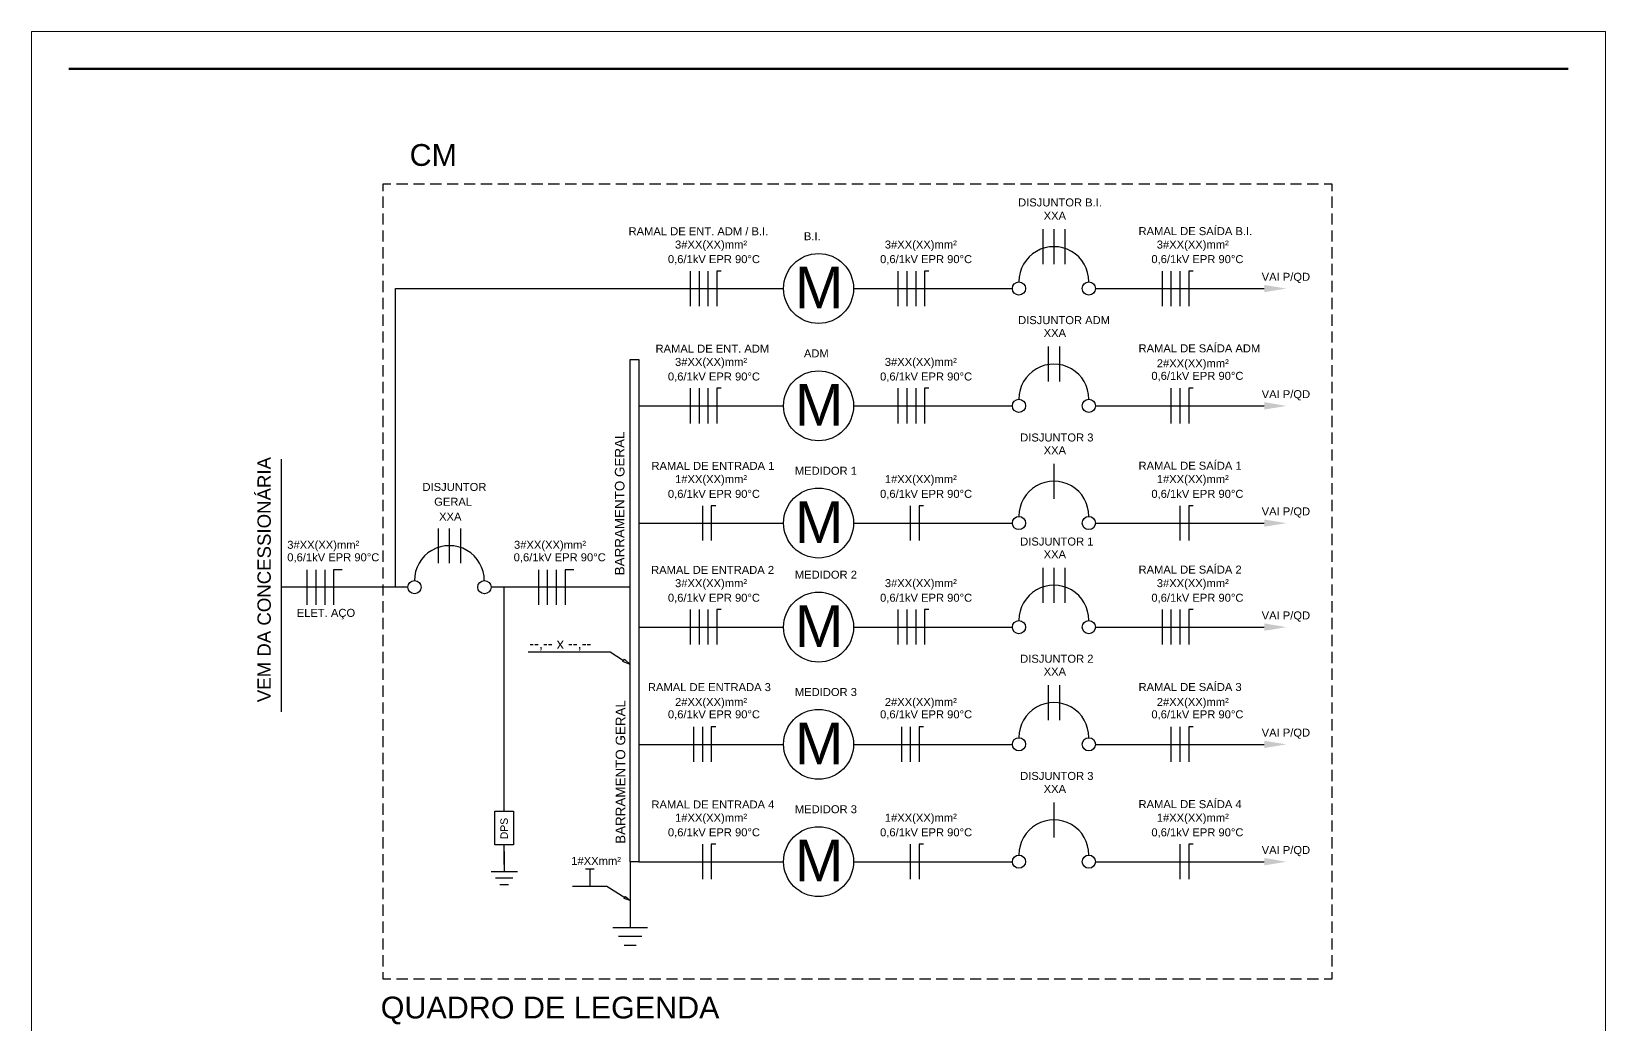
# Model space of a CAD drawing. Header units: millimetres. Extents: x 2788 to 2954, y 1337 to 1391.
# Drawn here: x 2908.22 to 2914.52, y 1384 to 1387.98 of the extents above; entities that cross this region are included whole.
import ezdxf

# ---------------------------------------------------------------- set-up
doc = ezdxf.new("R2010")
doc.units = ezdxf.units.MM
doc.layers.add('PDF2_0', color=7, linetype='Continuous')
doc.layers.add('PDF2_Carimbo Não Editável', color=7, linetype='Continuous', true_color=0x595959)
doc.layers.add('PDF2_Texto', color=30, linetype='Continuous', true_color=0xff7f00)
doc.styles.add('PDF Arial', font='arial.ttf')

msp = doc.modelspace()

# ---------------------------------------------------------------- linework, layer by layer
at = {"layer": 'PDF2_0', "lineweight": 20}
msp.add_lwpolyline([(2908.2184, 1379.0703), (2914.5178, 1379.0703), (2914.5178, 1387.9797), (2908.2184, 1387.9797)], close=True, dxfattribs=at)
msp.add_lwpolyline([(2908.2184, 1379.0703), (2914.5178, 1379.0703), (2914.5178, 1387.9797), (2908.2184, 1387.9797)], close=True, dxfattribs=at)
at = {"layer": 'PDF2_0', "lineweight": 25}
for points in [[(2909.6256, 1387.3409), (2909.6256, 1387.3694), (2909.6567, 1387.3694)], [(2909.6789, 1387.3694), (2909.724, 1387.3694)], [(2909.7469, 1387.3694), (2909.7919, 1387.3694)], [(2909.8142, 1387.3694), (2909.8593, 1387.3694)], [(2909.8815, 1387.3694), (2909.9266, 1387.3694)], [(2909.9494, 1387.3694), (2909.9945, 1387.3694)], [(2910.0167, 1387.3694), (2910.0618, 1387.3694)], [(2910.0841, 1387.3694), (2910.1291, 1387.3694)], [(2910.152, 1387.3694), (2910.1965, 1387.3694)], [(2910.2193, 1387.3694), (2910.2644, 1387.3694)], [(2910.2866, 1387.3694), (2910.3317, 1387.3694)], [(2910.3539, 1387.3694), (2910.399, 1387.3694)], [(2910.4219, 1387.3694), (2910.467, 1387.3694)], [(2910.4892, 1387.3694), (2910.5343, 1387.3694)], [(2910.5565, 1387.3694), (2910.6016, 1387.3694)], [(2910.6245, 1387.3694), (2910.6689, 1387.3694)], [(2910.6918, 1387.3694), (2910.7369, 1387.3694)], [(2910.7591, 1387.3694), (2910.8042, 1387.3694)], [(2910.8264, 1387.3694), (2910.8715, 1387.3694)], [(2910.8943, 1387.3694), (2910.9394, 1387.3694)], [(2910.9617, 1387.3694), (2911.0067, 1387.3694)], [(2911.029, 1387.3694), (2911.0741, 1387.3694)], [(2911.0969, 1387.3694), (2911.142, 1387.3694)], [(2911.1642, 1387.3694), (2911.2093, 1387.3694)], [(2911.2315, 1387.3694), (2911.2766, 1387.3694)], [(2911.2995, 1387.3694), (2911.3439, 1387.3694)], [(2911.3668, 1387.3694), (2911.4119, 1387.3694)], [(2911.4341, 1387.3694), (2911.4792, 1387.3694)], [(2911.5014, 1387.3694), (2911.5465, 1387.3694)], [(2911.5694, 1387.3694), (2911.6145, 1387.3694)], [(2911.6367, 1387.3694), (2911.6818, 1387.3694)], [(2911.704, 1387.3694), (2911.7491, 1387.3694)], [(2911.7719, 1387.3694), (2911.817, 1387.3694)], [(2911.8393, 1387.3694), (2911.8843, 1387.3694)], [(2911.9066, 1387.3694), (2911.9517, 1387.3694)], [(2911.9745, 1387.3694), (2912.019, 1387.3694)], [(2912.0418, 1387.3694), (2912.0869, 1387.3694)], [(2912.1091, 1387.3694), (2912.1542, 1387.3694)], [(2912.1765, 1387.3694), (2912.2215, 1387.3694)], [(2912.2444, 1387.3694), (2912.2895, 1387.3694)], [(2912.3117, 1387.3694), (2912.3568, 1387.3694)], [(2912.379, 1387.3694), (2912.4241, 1387.3694)], [(2912.447, 1387.3694), (2912.4914, 1387.3694)], [(2912.5143, 1387.3694), (2912.5594, 1387.3694)], [(2912.5816, 1387.3694), (2912.6267, 1387.3694)], [(2912.6495, 1387.3694), (2912.694, 1387.3694)], [(2912.7169, 1387.3694), (2912.7619, 1387.3694)], [(2912.7842, 1387.3694), (2912.8293, 1387.3694)], [(2912.8515, 1387.3694), (2912.8966, 1387.3694)], [(2912.9194, 1387.3694), (2912.9645, 1387.3694)], [(2912.9867, 1387.3694), (2913.0318, 1387.3694)], [(2913.0541, 1387.3694), (2913.0991, 1387.3694)], [(2913.122, 1387.3694), (2913.1665, 1387.3694)], [(2913.1893, 1387.3694), (2913.2344, 1387.3694)], [(2913.2566, 1387.3694), (2913.3017, 1387.3694)], [(2913.3239, 1387.3694), (2913.369, 1387.3694)], [(2913.3919, 1387.3694), (2913.423, 1387.3694), (2913.423, 1387.3409)], [(2909.6256, 1387.2736), (2909.6256, 1387.3186)], [(2913.423, 1387.3186), (2913.423, 1387.2736)], [(2909.6256, 1387.2062), (2909.6256, 1387.2513)], [(2913.423, 1387.2513), (2913.423, 1387.2062)], [(2909.6256, 1387.1383), (2909.6256, 1387.1834)], [(2912.2654, 1387.1878), (2912.2654, 1387.0475)], [(2912.3098, 1387.1878), (2912.3098, 1387.0475)], [(2912.3543, 1387.1878), (2912.3543, 1387.0475)], [(2913.423, 1387.1834), (2913.423, 1387.1383)], [(2909.6256, 1387.071), (2909.6256, 1387.1161)], [(2913.423, 1387.1161), (2913.423, 1387.071)], [(2909.6256, 1387.0037), (2909.6256, 1387.0488)], [(2910.8543, 1387.0202), (2910.8543, 1386.8805)], [(2910.8899, 1387.0202), (2910.8899, 1386.8805)], [(2910.9255, 1387.0202), (2910.9255, 1386.8805)], [(2910.9788, 1387.0202), (2910.961, 1387.0202), (2910.961, 1386.8805)], [(2911.6862, 1387.0202), (2911.6862, 1386.8805)], [(2911.7218, 1387.0202), (2911.7218, 1386.8805)], [(2911.7573, 1387.0202), (2911.7573, 1386.8805)], [(2911.81, 1387.0202), (2911.7923, 1387.0202), (2911.7923, 1386.8805)], [(2912.7429, 1387.0202), (2912.7429, 1386.8805)], [(2912.7785, 1387.0202), (2912.7785, 1386.8805)], [(2912.814, 1387.0202), (2912.814, 1386.8805)], [(2912.8674, 1387.0202), (2912.8496, 1387.0202), (2912.8496, 1386.8805)], [(2913.423, 1387.0488), (2913.423, 1387.0037)], [(2909.6256, 1386.9364), (2909.6256, 1386.9808)], [(2913.423, 1386.9808), (2913.423, 1386.9364)], [(2909.6256, 1386.8684), (2909.6256, 1386.9135)], [(2913.423, 1386.9135), (2913.423, 1386.8684)], [(2909.6256, 1386.8011), (2909.6256, 1386.8462)], [(2913.423, 1386.8462), (2913.423, 1386.8011)], [(2909.6256, 1386.7338), (2909.6256, 1386.7789)], [(2913.423, 1386.7789), (2913.423, 1386.7338)], [(2909.6256, 1386.6658), (2909.6256, 1386.7109)], [(2912.2876, 1386.7179), (2912.2876, 1386.5776)], [(2912.332, 1386.7179), (2912.332, 1386.5776)], [(2913.423, 1386.7109), (2913.423, 1386.6658)], [(2909.6256, 1386.5985), (2909.6256, 1386.6436)], [(2913.423, 1386.6436), (2913.423, 1386.5985)], [(2909.6256, 1386.5312), (2909.6256, 1386.5763)], [(2913.423, 1386.5763), (2913.423, 1386.5312)], [(2909.6256, 1386.4639), (2909.6256, 1386.5084)], [(2910.8543, 1386.5509), (2910.8543, 1386.4106)], [(2910.8899, 1386.5509), (2910.8899, 1386.4106)], [(2910.9255, 1386.5509), (2910.9255, 1386.4106)], [(2910.9788, 1386.5509), (2910.961, 1386.5509), (2910.961, 1386.4106)], [(2911.6862, 1386.5509), (2911.6862, 1386.4106)], [(2911.7218, 1386.5509), (2911.7218, 1386.4106)], [(2911.7573, 1386.5509), (2911.7573, 1386.4106)], [(2911.81, 1386.5509), (2911.7923, 1386.5509), (2911.7923, 1386.4106)], [(2912.7785, 1386.5509), (2912.7785, 1386.4106)], [(2912.814, 1386.5509), (2912.814, 1386.4106)], [(2912.8674, 1386.5509), (2912.8496, 1386.5509), (2912.8496, 1386.4106)], [(2913.423, 1386.5084), (2913.423, 1386.4639)], [(2909.6256, 1386.396), (2909.6256, 1386.441)], [(2913.423, 1386.441), (2913.423, 1386.396)], [(2909.6256, 1386.3286), (2909.6256, 1386.3737)], [(2913.423, 1386.3737), (2913.423, 1386.3286)], [(2909.2185, 1385.2555), (2909.2185, 1386.2677)], [(2909.6256, 1386.2613), (2909.6256, 1386.3058)], [(2913.423, 1386.3058), (2913.423, 1386.2613)], [(2909.6256, 1386.1934), (2909.6256, 1386.2385)], [(2912.3098, 1386.2486), (2912.3098, 1386.1083)], [(2913.423, 1386.2385), (2913.423, 1386.1934)], [(2909.6256, 1386.1261), (2909.6256, 1386.1712)], [(2913.423, 1386.1712), (2913.423, 1386.1261)], [(2909.6256, 1386.0588), (2909.6256, 1386.1038)], [(2910.9032, 1386.081), (2910.9032, 1385.9413)], [(2910.9566, 1386.081), (2910.9388, 1386.081), (2910.9388, 1385.9413)], [(2911.7351, 1386.081), (2911.7351, 1385.9413)], [(2911.7885, 1386.081), (2911.7707, 1386.081), (2911.7707, 1385.9413)], [(2912.814, 1386.081), (2912.814, 1385.9413)], [(2912.8674, 1386.081), (2912.8496, 1386.081), (2912.8496, 1385.9413)], [(2913.423, 1386.1038), (2913.423, 1386.0588)], [(2909.6256, 1385.9908), (2909.6256, 1386.0359)], [(2913.423, 1386.0359), (2913.423, 1385.9908)], [(2909.6256, 1385.9235), (2909.6256, 1385.9686)], [(2909.8459, 1385.9902), (2909.8459, 1385.8505)], [(2909.8904, 1385.9902), (2909.8904, 1385.8505)], [(2909.9348, 1385.9902), (2909.9348, 1385.8505)], [(2913.423, 1385.9686), (2913.423, 1385.9235)], [(2909.6256, 1385.8562), (2909.6256, 1385.9013)], [(2913.423, 1385.9013), (2913.423, 1385.8562)], [(2909.3208, 1385.8244), (2909.3208, 1385.6841)], [(2909.3563, 1385.8244), (2909.3563, 1385.6841)], [(2909.3919, 1385.8244), (2909.3919, 1385.6841)], [(2909.4624, 1385.8244), (2909.4268, 1385.8244), (2909.4268, 1385.6841)], [(2909.6256, 1385.7889), (2909.6256, 1385.8333)], [(2910.2473, 1385.8244), (2910.2473, 1385.6841)], [(2910.2828, 1385.8244), (2910.2828, 1385.6841)], [(2910.3184, 1385.8244), (2910.3184, 1385.6841)], [(2910.3889, 1385.8244), (2910.3539, 1385.8244), (2910.3539, 1385.6841)], [(2912.2654, 1385.8321), (2912.2654, 1385.6917)], [(2912.3098, 1385.8321), (2912.3098, 1385.6917)], [(2912.3543, 1385.8321), (2912.3543, 1385.6917)], [(2913.423, 1385.8333), (2913.423, 1385.7889)], [(2909.6256, 1385.7209), (2909.6256, 1385.766)], [(2910.1101, 1384.8573), (2910.1101, 1385.7546)], [(2913.423, 1385.766), (2913.423, 1385.7209)], [(2909.6256, 1385.6536), (2909.6256, 1385.6987)], [(2913.423, 1385.6987), (2913.423, 1385.6536)], [(2909.6256, 1385.5863), (2909.6256, 1385.6314)], [(2910.8543, 1385.665), (2910.8543, 1385.5247)], [(2910.8899, 1385.665), (2910.8899, 1385.5247)], [(2910.9255, 1385.665), (2910.9255, 1385.5247)], [(2910.9788, 1385.665), (2910.961, 1385.665), (2910.961, 1385.5247)], [(2911.6862, 1385.665), (2911.6862, 1385.5247)], [(2911.7218, 1385.665), (2911.7218, 1385.5247)], [(2911.7573, 1385.665), (2911.7573, 1385.5247)], [(2911.81, 1385.665), (2911.7923, 1385.665), (2911.7923, 1385.5247)], [(2912.7429, 1385.665), (2912.7429, 1385.5247)], [(2912.7785, 1385.665), (2912.7785, 1385.5247)], [(2912.814, 1385.665), (2912.814, 1385.5247)], [(2912.8674, 1385.665), (2912.8496, 1385.665), (2912.8496, 1385.5247)], [(2913.423, 1385.6314), (2913.423, 1385.5863)], [(2909.6256, 1385.5184), (2909.6256, 1385.5634)], [(2910.1101, 1385.4993), (2910.1101, 1385.578)], [(2913.423, 1385.5634), (2913.423, 1385.5184)], [(2909.6256, 1385.451), (2909.6256, 1385.4961)], [(2913.423, 1385.4961), (2913.423, 1385.451)], [(2909.6256, 1385.3837), (2909.6256, 1385.4288)], [(2913.423, 1385.4288), (2913.423, 1385.3837)], [(2909.6256, 1385.3158), (2909.6256, 1385.3609)], [(2912.2876, 1385.3621), (2912.2876, 1385.2224)], [(2912.332, 1385.3621), (2912.332, 1385.2224)], [(2913.423, 1385.3609), (2913.423, 1385.3158)], [(2909.6256, 1385.2485), (2909.6256, 1385.2936)], [(2913.423, 1385.2936), (2913.423, 1385.2485)], [(2909.6256, 1385.1812), (2909.6256, 1385.2262)], [(2910.8677, 1385.1951), (2910.8677, 1385.0548)], [(2910.9032, 1385.1951), (2910.9032, 1385.0548)], [(2910.9566, 1385.1951), (2910.9388, 1385.1951), (2910.9388, 1385.0548)], [(2911.6996, 1385.1951), (2911.6996, 1385.0548)], [(2911.7351, 1385.1951), (2911.7351, 1385.0548)], [(2911.7885, 1385.1951), (2911.7707, 1385.1951), (2911.7707, 1385.0548)], [(2912.7785, 1385.1951), (2912.7785, 1385.0548)], [(2912.814, 1385.1951), (2912.814, 1385.0548)], [(2912.8674, 1385.1951), (2912.8496, 1385.1951), (2912.8496, 1385.0548)], [(2913.423, 1385.2262), (2913.423, 1385.1812)], [(2909.6256, 1385.1138), (2909.6256, 1385.1583)], [(2913.423, 1385.1583), (2913.423, 1385.1138)], [(2909.6256, 1385.0459), (2909.6256, 1385.091)], [(2913.423, 1385.091), (2913.423, 1385.0459)], [(2909.6256, 1384.9786), (2909.6256, 1385.0237)], [(2913.423, 1385.0237), (2913.423, 1384.9786)], [(2909.6256, 1384.9113), (2909.6256, 1384.9564)], [(2913.423, 1384.9564), (2913.423, 1384.9113)], [(2909.6256, 1384.8433), (2909.6256, 1384.8884)], [(2912.3098, 1384.8929), (2912.3098, 1384.7525)], [(2913.423, 1384.8884), (2913.423, 1384.8433)], [(2909.6256, 1384.776), (2909.6256, 1384.8211)], [(2913.423, 1384.8211), (2913.423, 1384.776)], [(2909.6256, 1384.7087), (2909.6256, 1384.7538)], [(2913.423, 1384.7538), (2913.423, 1384.7087)], [(2909.6256, 1384.6414), (2909.6256, 1384.6858)], [(2910.1101, 1384.6446), (2910.1101, 1384.7233)], [(2910.1101, 1384.6966), (2910.1101, 1384.6154)], [(2910.9032, 1384.7258), (2910.9032, 1384.5855)], [(2910.9566, 1384.7258), (2910.9388, 1384.7258), (2910.9388, 1384.5855)], [(2911.7351, 1384.7258), (2911.7351, 1384.5855)], [(2911.7885, 1384.7258), (2911.7707, 1384.7258), (2911.7707, 1384.5855)], [(2912.814, 1384.7258), (2912.814, 1384.5855)], [(2912.8674, 1384.7258), (2912.8496, 1384.7258), (2912.8496, 1384.5855)], [(2913.423, 1384.6858), (2913.423, 1384.6414)], [(2909.6256, 1384.5734), (2909.6256, 1384.6185)], [(2910.1628, 1384.6154), (2910.058, 1384.6154)], [(2910.4352, 1384.6274), (2910.4701, 1384.6274)], [(2910.453, 1384.6274), (2910.453, 1384.5576)], [(2910.6143, 1384.6554), (2910.6143, 1384.3912)], [(2910.6143, 1384.6554), (2910.6143, 1384.6554)], [(2913.423, 1384.6185), (2913.423, 1384.5734)], [(2909.6256, 1384.5061), (2909.6256, 1384.5512)], [(2910.145, 1384.5893), (2910.0752, 1384.5893)], [(2910.1279, 1384.5626), (2910.0929, 1384.5626)], [(2913.423, 1384.5512), (2913.423, 1384.5061)], [(2909.6256, 1384.4388), (2909.6256, 1384.4839)], [(2913.423, 1384.4839), (2913.423, 1384.4388)], [(2909.6256, 1384.3709), (2909.6256, 1384.416)], [(2910.6842, 1384.3912), (2910.5444, 1384.3912)], [(2913.423, 1384.416), (2913.423, 1384.3709)], [(2909.6256, 1384.3036), (2909.6256, 1384.3486)], [(2910.6607, 1384.3563), (2910.5673, 1384.3563)], [(2910.6378, 1384.3207), (2910.5908, 1384.3207)], [(2913.423, 1384.3486), (2913.423, 1384.3036)], [(2909.6256, 1384.2362), (2909.6256, 1384.2813)], [(2913.423, 1384.2813), (2913.423, 1384.2362)], [(2909.6567, 1384.1854), (2909.6256, 1384.1854), (2909.6256, 1384.2134)], [(2909.724, 1384.1854), (2909.6789, 1384.1854)], [(2909.7919, 1384.1854), (2909.7469, 1384.1854)], [(2909.8593, 1384.1854), (2909.8142, 1384.1854)], [(2909.9266, 1384.1854), (2909.8815, 1384.1854)], [(2909.9945, 1384.1854), (2909.9494, 1384.1854)], [(2910.0618, 1384.1854), (2910.0167, 1384.1854)], [(2910.1291, 1384.1854), (2910.0841, 1384.1854)], [(2910.1965, 1384.1854), (2910.152, 1384.1854)], [(2910.2644, 1384.1854), (2910.2193, 1384.1854)], [(2910.3317, 1384.1854), (2910.2866, 1384.1854)], [(2910.399, 1384.1854), (2910.3539, 1384.1854)], [(2910.467, 1384.1854), (2910.4219, 1384.1854)], [(2910.5343, 1384.1854), (2910.4892, 1384.1854)], [(2910.6016, 1384.1854), (2910.5565, 1384.1854)], [(2910.6689, 1384.1854), (2910.6245, 1384.1854)], [(2910.7369, 1384.1854), (2910.6918, 1384.1854)], [(2910.8042, 1384.1854), (2910.7591, 1384.1854)], [(2910.8715, 1384.1854), (2910.8264, 1384.1854)], [(2910.9394, 1384.1854), (2910.8943, 1384.1854)], [(2911.0067, 1384.1854), (2910.9617, 1384.1854)], [(2911.0741, 1384.1854), (2911.029, 1384.1854)], [(2911.142, 1384.1854), (2911.0969, 1384.1854)], [(2911.2093, 1384.1854), (2911.1642, 1384.1854)], [(2911.2766, 1384.1854), (2911.2315, 1384.1854)], [(2911.3439, 1384.1854), (2911.2995, 1384.1854)], [(2911.4119, 1384.1854), (2911.3668, 1384.1854)], [(2911.4792, 1384.1854), (2911.4341, 1384.1854)], [(2911.5465, 1384.1854), (2911.5014, 1384.1854)], [(2911.6145, 1384.1854), (2911.5694, 1384.1854)], [(2911.6818, 1384.1854), (2911.6367, 1384.1854)], [(2911.7491, 1384.1854), (2911.704, 1384.1854)], [(2911.817, 1384.1854), (2911.7719, 1384.1854)], [(2911.8843, 1384.1854), (2911.8393, 1384.1854)], [(2911.9517, 1384.1854), (2911.9066, 1384.1854)], [(2912.019, 1384.1854), (2911.9745, 1384.1854)], [(2912.0869, 1384.1854), (2912.0418, 1384.1854)], [(2912.1542, 1384.1854), (2912.1091, 1384.1854)], [(2912.2215, 1384.1854), (2912.1765, 1384.1854)], [(2912.2895, 1384.1854), (2912.2444, 1384.1854)], [(2912.3568, 1384.1854), (2912.3117, 1384.1854)], [(2912.4241, 1384.1854), (2912.379, 1384.1854)], [(2912.4914, 1384.1854), (2912.447, 1384.1854)], [(2912.5594, 1384.1854), (2912.5143, 1384.1854)], [(2912.6267, 1384.1854), (2912.5816, 1384.1854)], [(2912.694, 1384.1854), (2912.6495, 1384.1854)], [(2912.7619, 1384.1854), (2912.7169, 1384.1854)], [(2912.8293, 1384.1854), (2912.7842, 1384.1854)], [(2912.8966, 1384.1854), (2912.8515, 1384.1854)], [(2912.9645, 1384.1854), (2912.9194, 1384.1854)], [(2913.0318, 1384.1854), (2912.9867, 1384.1854)], [(2913.0991, 1384.1854), (2913.0541, 1384.1854)], [(2913.1665, 1384.1854), (2913.122, 1384.1854)], [(2913.2344, 1384.1854), (2913.1893, 1384.1854)], [(2913.3017, 1384.1854), (2913.2566, 1384.1854)], [(2913.369, 1384.1854), (2913.3239, 1384.1854)], [(2913.423, 1384.2134), (2913.423, 1384.1854), (2913.3919, 1384.1854)]]:
    msp.add_lwpolyline(points, dxfattribs=at)
at = {"layer": 'PDF2_0', "color": 5, "lineweight": 25}
for points in [[(2909.6757, 1385.7546), (2909.6757, 1386.9503), (2911.2277, 1386.9503)], [(2911.5078, 1386.9503), (2912.1441, 1386.9503)], [(2912.4762, 1386.9503), (2913.1518, 1386.9503)], [(2910.6492, 1386.4804), (2911.2277, 1386.4804)], [(2911.5078, 1386.4804), (2912.1441, 1386.4804)], [(2912.4762, 1386.4804), (2913.1518, 1386.4804)], [(2910.6492, 1386.0111), (2911.2277, 1386.0111)], [(2911.5078, 1386.0111), (2912.1441, 1386.0111)], [(2912.4762, 1386.0111), (2913.1518, 1386.0111)], [(2909.7246, 1385.7546), (2909.2185, 1385.7546)], [(2910.6149, 1385.7546), (2910.0568, 1385.7546)], [(2910.6492, 1385.5946), (2911.2277, 1385.5946)], [(2911.5078, 1385.5946), (2912.1441, 1385.5946)], [(2912.4762, 1385.5946), (2913.1518, 1385.5946)], [(2910.6492, 1385.1253), (2911.2277, 1385.1253)], [(2911.5078, 1385.1253), (2912.1441, 1385.1253)], [(2912.4762, 1385.1253), (2913.1518, 1385.1253)], [(2910.6492, 1384.6554), (2911.2277, 1384.6554)], [(2911.5078, 1384.6554), (2912.1441, 1384.6554)], [(2912.4762, 1384.6554), (2913.1518, 1384.6554)]]:
    msp.add_lwpolyline(points, dxfattribs=at)
at = {"layer": 'PDF2_0', "color": 150, "lineweight": 25, "true_color": 0x007fff}
for points in [[(2910.6143, 1384.6554), (2910.6143, 1386.6658), (2910.6492, 1386.6658), (2910.6492, 1384.6554)], [(2910.6143, 1385.4453), (2910.5845, 1385.4568), (2910.5914, 1385.4663)], [(2910.6137, 1384.4998), (2910.5908, 1384.5087), (2910.5959, 1384.5163)]]:
    msp.add_lwpolyline(points, close=True, dxfattribs=at)
for points in [[(2910.2066, 1385.4955), (2910.5337, 1385.4955), (2910.5876, 1385.4612)], [(2910.3838, 1384.5576), (2910.5216, 1384.5576), (2910.5933, 1384.5125)]]:
    msp.add_lwpolyline(points, dxfattribs=at)
at = {"layer": 'PDF2_0', "lineweight": 25}
msp.add_lwpolyline([(2910.0726, 1384.7233), (2910.0726, 1384.8573), (2910.1476, 1384.8573), (2910.1476, 1384.7233)], close=True, dxfattribs=at)
at = {"layer": 'PDF2_0', "color": 150, "lineweight": 25, "true_color": 0x007fff}
for centre in [(2911.3684, 1386.9507), (2911.3684, 1386.4807), (2911.3684, 1386.0115), (2911.3684, 1385.5949), (2911.3684, 1385.1256), (2911.3684, 1384.6557)]:
    msp.add_circle(centre, 0.14, dxfattribs=at)
at = {"layer": 'PDF2_0', "lineweight": 25}
for centre in [(2912.1704, 1386.9506), (2912.4498, 1386.9506), (2912.1704, 1386.4807), (2912.4498, 1386.4807), (2912.1704, 1386.0114), (2912.4498, 1386.0114), (2909.751, 1385.7549), (2910.031, 1385.7549), (2912.1704, 1385.5949), (2912.4498, 1385.5949), (2912.1704, 1385.1256), (2912.4498, 1385.1256), (2912.1704, 1384.6557), (2912.4498, 1384.6557)]:
    msp.add_circle(centre, 0.0264, dxfattribs=at)
at = {"layer": 'PDF2_0', "color": 5, "lineweight": 25}
for centre, start, end in [((2912.3101, 1386.978), 359.99627, 180.00373), ((2912.3101, 1386.508), 359.99627, 180.00373), ((2912.3101, 1386.0388), 359.99627, 180.00373), ((2909.8907, 1385.7809), 359.99627, 180.00373), ((2912.3101, 1385.6222), 359.99627, 180.00373), ((2912.3101, 1385.1529), 359.9996, 180.0004), ((2912.3101, 1384.683), 359.9996, 180.0004)]:
    msp.add_arc(centre, 0.14, start, end, dxfattribs=at)
at = {"layer": 'PDF2_0', "transparency": 33554559}
for points in [[(2913.1518, 1386.9357), (2913.1518, 1386.9649), (2913.2408, 1386.9503)], [(2913.1518, 1386.4658), (2913.1518, 1386.4957), (2913.2408, 1386.4804)], [(2913.1518, 1385.9965), (2913.1518, 1386.0257), (2913.2408, 1386.0111)], [(2913.1518, 1385.58), (2913.1518, 1385.6098), (2913.2408, 1385.5946)], [(2913.1518, 1385.1107), (2913.1518, 1385.1399), (2913.2408, 1385.1253)], [(2913.1518, 1384.6408), (2913.1518, 1384.6706), (2913.2408, 1384.6554)]]:
    msp.add_solid(points, dxfattribs=at)
at = {"layer": 'PDF2_Carimbo Não Editável', "color": 30, "lineweight": 50, "true_color": 0xff7f00}
msp.add_lwpolyline([(2908.3682, 1387.8298), (2914.3679, 1387.8298)], dxfattribs=at)

# ---------------------------------------------------------------- texts
at = {"layer": 'PDF2_Texto', "attachment_point": 7, "style": 'PDF Arial'}
for s, insert, char_height in [('CM', (2909.7316, 1387.4403), 0.08733), ('DISJUNTOR B.I.', (2912.1669, 1387.2787), 0.032022), ('XXA', (2912.2692, 1387.2259), 0.03202), ('RAMAL DE ENT. ADM / B.I.', (2910.6079, 1387.1632), 0.032022), ('RAMAL DE SAÍDA B.I.', (2912.6489, 1387.1638), 0.032022), ('3#XX(XX)mm²', (2910.794, 1387.1009), 0.032022), ('B.I.', (2911.3096, 1387.144), 0.03202), ('3#XX(XX)mm²', (2911.6335, 1387.1009), 0.032022), ('3#XX(XX)mm²', (2912.7219, 1387.1009), 0.032022), ('0,6/1kV EPR 90°C', (2910.7654, 1387.0462), 0.032022), ('0,6/1kV EPR 90°C', (2911.6145, 1387.0462), 0.032022), ('0,6/1kV EPR 90°C', (2912.7003, 1387.0462), 0.032022), ('VAI P/QD', (2913.1417, 1386.9726), 0.03202), ('DISJUNTOR ADM', (2912.1669, 1386.8075), 0.032022), ('XXA', (2912.2692, 1386.7566), 0.03202), ('RAMAL DE ENT. ADM', (2910.7159, 1386.6938), 0.032022), ('ADM', (2911.3096, 1386.6747), 0.03202), ('RAMAL DE SAÍDA ADM', (2912.6489, 1386.6945), 0.032022), ('3#XX(XX)mm²', (2910.794, 1386.631), 0.032022), ('3#XX(XX)mm²', (2911.6335, 1386.631), 0.032022), ('2#XX(XX)mm²', (2912.7219, 1386.6253), 0.032022), ('0,6/1kV EPR 90°C', (2910.7654, 1386.5763), 0.032022), ('0,6/1kV EPR 90°C', (2911.6145, 1386.5763), 0.032022), ('0,6/1kV EPR 90°C', (2912.7003, 1386.5789), 0.032022), ('VAI P/QD', (2913.1417, 1386.5027), 0.03202), ('DISJUNTOR 3', (2912.1752, 1386.3376), 0.032022), ('XXA', (2912.2692, 1386.2867), 0.03202), ('RAMAL DE ENTRADA 1', (2910.6994, 1386.2245), 0.032022), ('RAMAL DE SAÍDA 1', (2912.6489, 1386.2246), 0.032022), ('1#XX(XX)mm²', (2910.794, 1386.1617), 0.032022), ('MEDIDOR 1', (2911.2735, 1386.2043), 0.03202), ('1#XX(XX)mm²', (2911.6335, 1386.1617), 0.032022), ('1#XX(XX)mm²', (2912.7219, 1386.1617), 0.032022), ('DISJUNTOR', (2909.7831, 1386.1395), 0.03202), ('0,6/1kV EPR 90°C', (2910.7654, 1386.1064), 0.032022), ('0,6/1kV EPR 90°C', (2911.6145, 1386.1064), 0.032022), ('0,6/1kV EPR 90°C', (2912.7003, 1386.1064), 0.032022), ('GERAL', (2909.83, 1386.0804), 0.03202), ('VAI P/QD', (2913.1417, 1386.0334), 0.03202), ('XXA', (2909.8497, 1386.0213), 0.03202), ('3#XX(XX)mm²', (2909.242, 1385.8988), 0.032022), ('3#XX(XX)mm²', (2910.1495, 1385.8988), 0.032022), ('DISJUNTOR 1', (2912.1752, 1385.921), 0.032022), ('0,6/1kV EPR 90°C', (2909.242, 1385.8524), 0.032022), ('0,6/1kV EPR 90°C', (2910.1482, 1385.8524), 0.032022), ('XXA', (2912.2692, 1385.8702), 0.03202), ('RAMAL DE ENTRADA 2', (2910.6981, 1385.8079), 0.032022), ('MEDIDOR 2', (2911.2735, 1385.7883), 0.03202), ('RAMAL DE SAÍDA 2', (2912.6489, 1385.8086), 0.032022), ('3#XX(XX)mm²', (2910.794, 1385.7452), 0.032022), ('3#XX(XX)mm²', (2911.6335, 1385.7452), 0.032022), ('3#XX(XX)mm²', (2912.7219, 1385.7452), 0.032022), ('0,6/1kV EPR 90°C', (2910.7654, 1385.6905), 0.032022), ('0,6/1kV EPR 90°C', (2911.6145, 1385.6905), 0.032022), ('0,6/1kV EPR 90°C', (2912.7003, 1385.6905), 0.032022), ('ELET. AÇO', (2909.2801, 1385.626), 0.03202), ('VAI P/QD', (2913.1417, 1385.6168), 0.03202), ('--,-- x --,--', (2910.2104, 1385.5006), 0.041628), ('DISJUNTOR 2', (2912.1752, 1385.4518), 0.032022), ('XXA', (2912.2692, 1385.4009), 0.03202), ('RAMAL DE ENTRADA 3', (2910.6854, 1385.3381), 0.032022), ('RAMAL DE SAÍDA 3', (2912.6489, 1385.3387), 0.032022), ('2#XX(XX)mm²', (2910.794, 1385.2695), 0.032022), ('MEDIDOR 3', (2911.2735, 1385.3184), 0.03202), ('2#XX(XX)mm²', (2911.6335, 1385.2695), 0.032022), ('2#XX(XX)mm²', (2912.7219, 1385.2695), 0.032022), ('0,6/1kV EPR 90°C', (2910.7654, 1385.2237), 0.032022), ('0,6/1kV EPR 90°C', (2911.6145, 1385.2237), 0.032022), ('0,6/1kV EPR 90°C', (2912.7003, 1385.2237), 0.032022), ('VAI P/QD', (2913.1417, 1385.1476), 0.03202), ('DISJUNTOR 3', (2912.1752, 1384.9825), 0.032022), ('XXA', (2912.2692, 1384.931), 0.03202), ('RAMAL DE ENTRADA 4', (2910.6994, 1384.8687), 0.032022), ('MEDIDOR 3', (2911.2735, 1384.8491), 0.03202), ('RAMAL DE SAÍDA 4', (2912.6489, 1384.8695), 0.032022), ('1#XX(XX)mm²', (2910.794, 1384.806), 0.032022), ('1#XX(XX)mm²', (2911.6335, 1384.806), 0.032022), ('1#XX(XX)mm²', (2912.7219, 1384.806), 0.032022), ('0,6/1kV EPR 90°C', (2910.7654, 1384.7513), 0.032022), ('0,6/1kV EPR 90°C', (2911.6145, 1384.7513), 0.032022), ('0,6/1kV EPR 90°C', (2912.7003, 1384.7513), 0.032022), ('VAI P/QD', (2913.1417, 1384.6776), 0.03202), ('1#XXmm²', (2910.3787, 1384.6427), 0.03202)]:
    msp.add_mtext(s, dxfattribs=dict(at, insert=insert, char_height=char_height))
at = {"layer": 'PDF2_Texto', "color": 7, "attachment_point": 7, "style": 'PDF Arial'}
for s, insert, char_height in [('M', (2911.2735, 1386.871), 0.1667), ('M', (2911.2735, 1386.4017), 0.1667), ('M', (2911.2735, 1385.9318), 0.1667), ('M', (2911.2735, 1385.5158), 0.1667), ('M', (2911.2735, 1385.0459), 0.1667), ('M', (2911.2735, 1384.5766), 0.1667), ('QUADRO DE LEGENDA', (2909.616, 1384.004), 0.087332)]:
    msp.add_mtext(s, dxfattribs=dict(at, insert=insert, char_height=char_height))
at = {"layer": 'PDF2_Texto', "char_height": 0.038426, "attachment_point": 7, "rotation": 90, "style": 'PDF Arial'}
for insert in [(2910.5921, 1385.8022), (2910.5953, 1384.7271)]:
    msp.add_mtext('BARRAMENTO GERAL', dxfattribs=dict(at, insert=insert))
at = {"layer": 'PDF2_Texto', "color": 7, "attachment_point": 7, "rotation": 90, "style": 'PDF Arial'}
for s, insert, char_height in [('VEM DA CONCESSIONÁRIA', (2909.1769, 1385.2942), 0.053369), ('DPS', (2910.1252, 1384.7455), 0.02982)]:
    msp.add_mtext(s, dxfattribs=dict(at, insert=insert, char_height=char_height))

doc.saveas('drawing.dxf')
